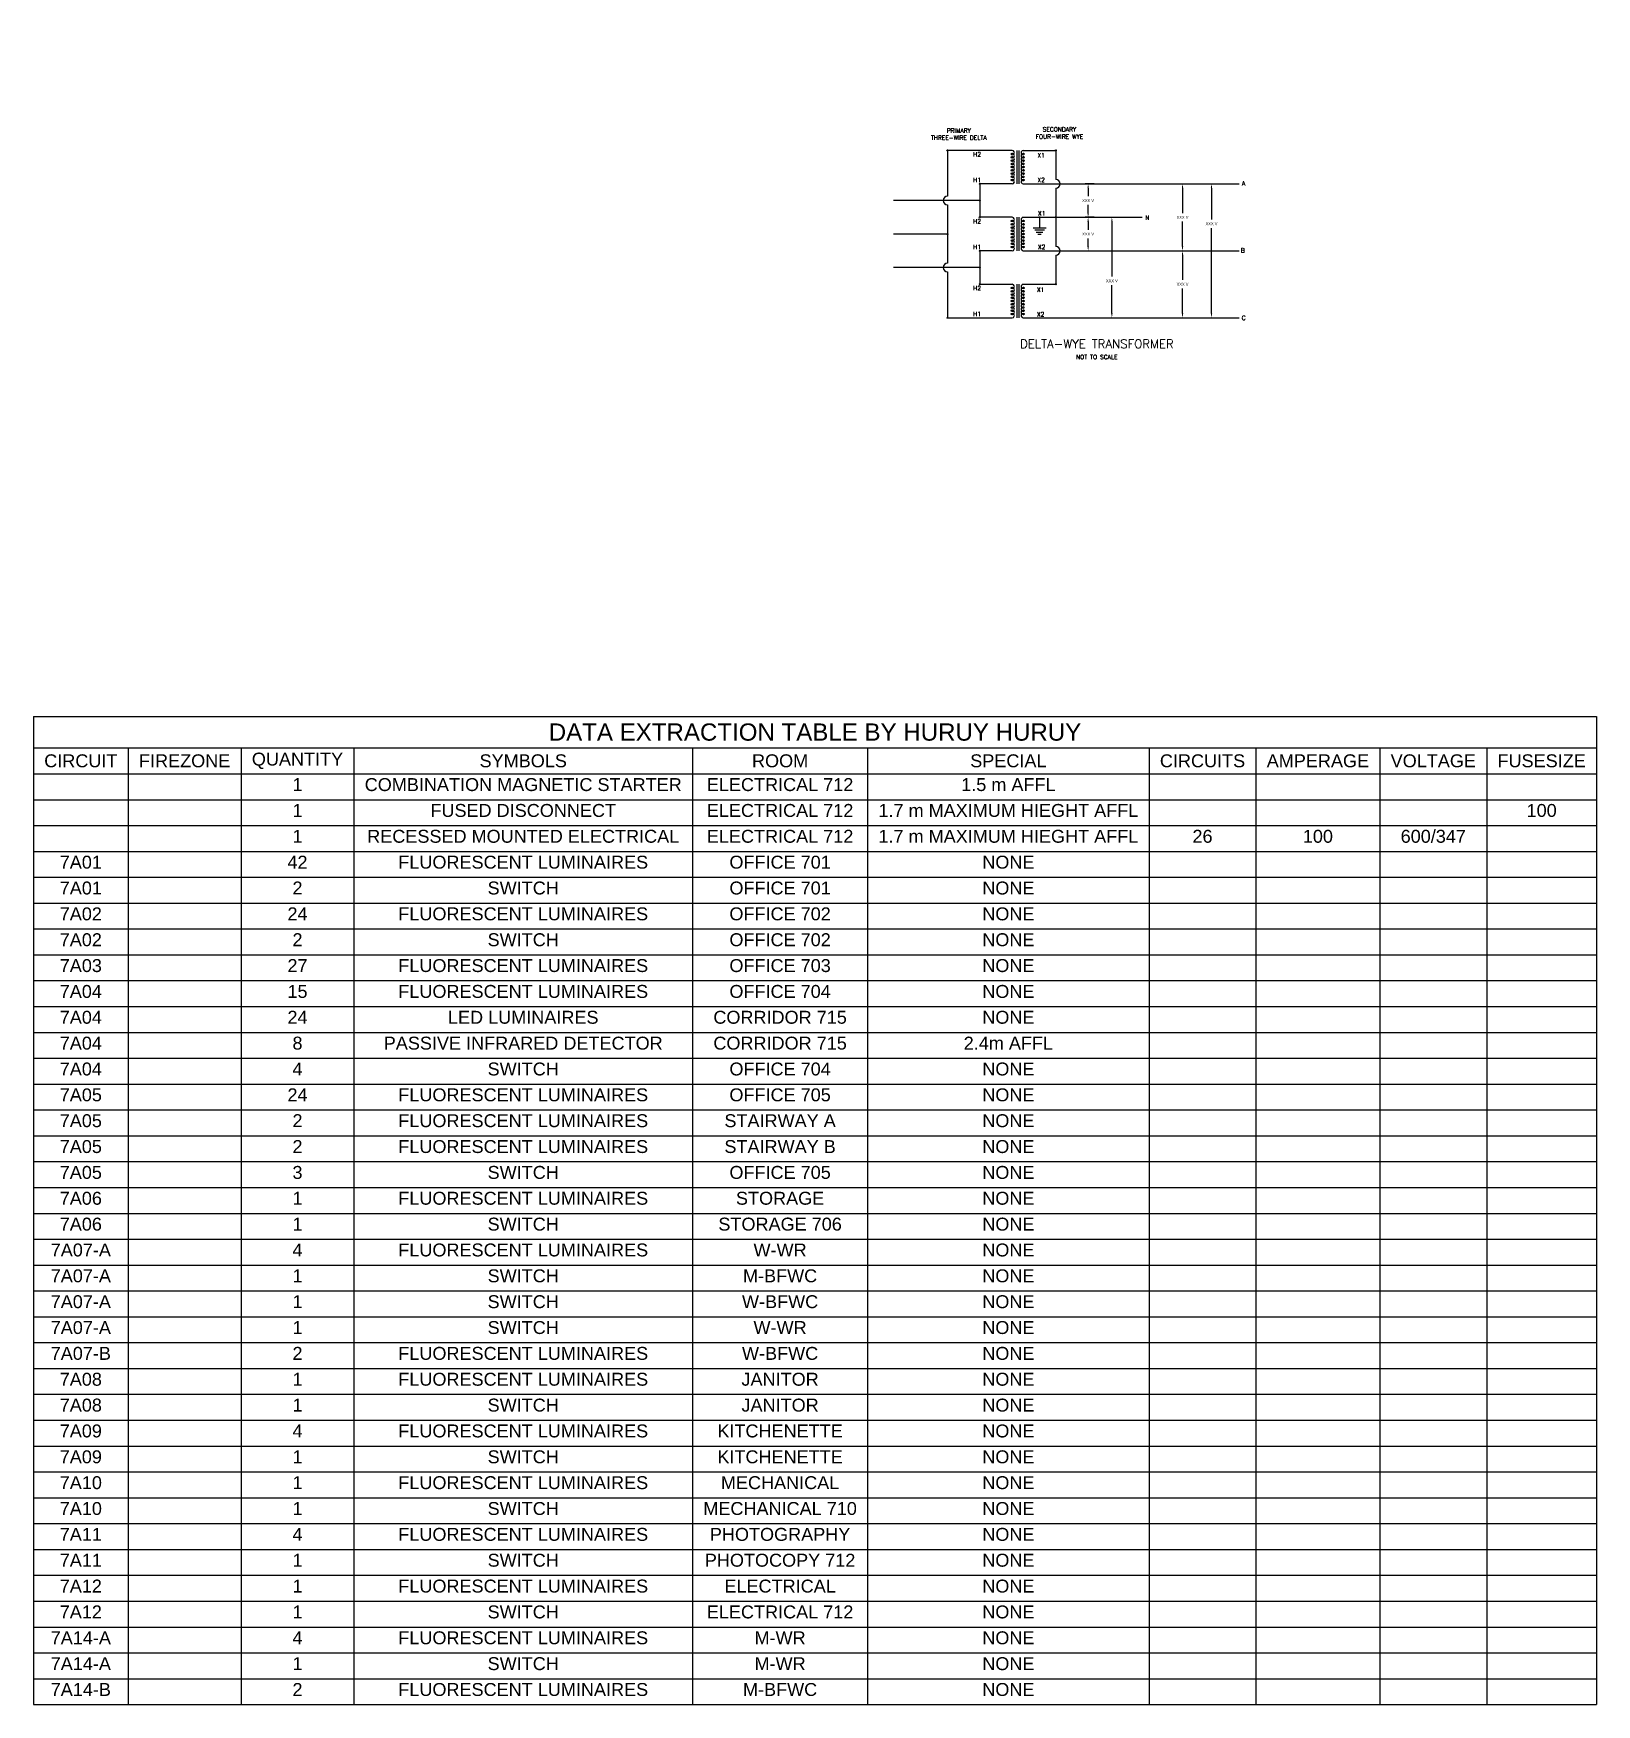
# Model space of a CAD drawing. Header units: millimetres. Extents: x 5414 to 278894, y 4264 to 146383.
# Drawn here: x 222128 to 276538, y 47332 to 105506 of the extents above; entities that cross this region are included whole.
import ezdxf
from ezdxf.enums import TextEntityAlignment as Align

# ---------------------------------------------------------------- set-up
doc = ezdxf.new("R2010")
doc.units = ezdxf.units.MM
doc.header["$PDMODE"] = 35
for name, color, linetype in [('E-SM-DIM-XFMR', 6, 'Continuous'), ('E-SM-TAB-DEXT', 7, 'Continuous'), ('E-SM-XFMR-DWG', 7, 'Continuous')]:
    doc.layers.add(name, color=color, linetype=linetype)
doc.styles.add('ROMANS 150', font='romans.shx', dxfattribs={"height": 150})
doc.styles.get("Standard").update_dxf_attribs({"font": 'arial.ttf'})
doc.dimstyles.new('TRANSFORMER VALUES', dxfattribs={"dimscale": 100, "dimtxt": 1, "dimasz": 1.5, "dimexe": 1, "dimexo": 1, "dimgap": 1, "dimtad": 0, "dimtih": 1, "dimtoh": 1, "dimdec": 0, "dimzin": 0, "dimdsep": 46, "dimtxsty": 'Standard', "dimcen": 0.09, "dimclrd": 256, "dimclre": 256, "dimclrt": 256, "dimadec": 0, "dimazin": 0, "dimtfac": 1, "dimtdec": 0, "dimtofl": 0, "dimtmove": 0, "dimatfit": 3, "dimfxl": 1, "dimtolj": 1, "dimtzin": 0, "dimlwd": -1, "dimlwe": -1, "dimarcsym": 0})

# ---------------------------------------------------------------- blocks, each defined once
blk = doc.blocks.new('*D73')
at = {"layer": 'Defpoints', "color": 0, "transparency": 16777216}
for p in [(259145, 100270), (258840, 99104), (259145, 99104)]:
    blk.add_point(p, dxfattribs=at)
at = {"layer": 'E-SM-DIM-XFMR', "transparency": 16777216}
for p, q in [((259045, 100270), (258740, 100270)), ((258840, 100120), (258840, 99837)), ((258840, 99254), (258840, 99537)), ((259045, 99104), (258740, 99104))]:
    blk.add_line(p, q, dxfattribs=at)
for points in [[(258815, 100120), (258865, 100120), (258840, 100270)], [(258815, 99254), (258865, 99254), (258840, 99104)]]:
    blk.add_solid(points, dxfattribs=at)
at = {"layer": 'E-SM-DIM-XFMR', "transparency": 16777216, "insert": (258840, 99687), "char_height": 100, "attachment_point": 5}
blk.add_mtext('\\A1;XXX V', dxfattribs=at)
blk = doc.blocks.new('*D74')
at = {"layer": 'Defpoints', "color": 0, "transparency": 16777216}
for p in [(259145, 99104), (258840, 97939), (258840, 97939)]:
    blk.add_point(p, dxfattribs=at)
at = {"layer": 'E-SM-DIM-XFMR', "transparency": 16777216}
for p, q in [((259045, 99104), (258740, 99104)), ((258840, 98954), (258840, 98672)), ((258840, 98089), (258840, 98372))]:
    blk.add_line(p, q, dxfattribs=at)
for points in [[(258815, 98954), (258865, 98954), (258840, 99104)], [(258815, 98089), (258865, 98089), (258840, 97939)]]:
    blk.add_solid(points, dxfattribs=at)
at = {"layer": 'E-SM-DIM-XFMR', "transparency": 16777216, "insert": (258840, 98522), "char_height": 100, "attachment_point": 5}
blk.add_mtext('\\A1;XXX V', dxfattribs=at)
blk = doc.blocks.new('*D77')
at = {"layer": 'Defpoints', "color": 0, "transparency": 16777216}
for p in [(259667, 99104), (259667, 95608), (259667, 95608)]:
    blk.add_point(p, dxfattribs=at)
at = {"layer": 'E-SM-DIM-XFMR', "transparency": 16777216}
for p, q in [((259667, 98954), (259667, 97045)), ((259667, 95758), (259667, 96745))]:
    blk.add_line(p, q, dxfattribs=at)
for points in [[(259642, 98954), (259692, 98954), (259667, 99104)], [(259642, 95758), (259692, 95758), (259667, 95608)]]:
    blk.add_solid(points, dxfattribs=at)
at = {"layer": 'E-SM-DIM-XFMR', "transparency": 16777216, "insert": (259667, 96895), "char_height": 100, "attachment_point": 5}
blk.add_mtext('\\A1;XXX V', dxfattribs=at)
blk = doc.blocks.new('*D75')
at = {"layer": 'Defpoints', "color": 0, "transparency": 16777216}
for p in [(262126, 100270), (262126, 97939), (262126, 97939)]:
    blk.add_point(p, dxfattribs=at)
at = {"layer": 'E-SM-DIM-XFMR', "transparency": 16777216}
for p, q in [((262126, 100120), (262126, 99254)), ((262126, 98089), (262126, 98954))]:
    blk.add_line(p, q, dxfattribs=at)
for points in [[(262101, 100120), (262151, 100120), (262126, 100270)], [(262101, 98089), (262151, 98089), (262126, 97939)]]:
    blk.add_solid(points, dxfattribs=at)
at = {"layer": 'E-SM-DIM-XFMR', "transparency": 16777216, "insert": (262126, 99104), "char_height": 100, "attachment_point": 5}
blk.add_mtext('\\A1;XXX V', dxfattribs=at)
blk = doc.blocks.new('*D76')
at = {"layer": 'Defpoints', "color": 0, "transparency": 16777216}
for p in [(262126, 97939), (262126, 95608), (262126, 95608)]:
    blk.add_point(p, dxfattribs=at)
at = {"layer": 'E-SM-DIM-XFMR', "transparency": 16777216}
for p, q in [((262126, 97789), (262126, 96924)), ((262126, 95758), (262126, 96624))]:
    blk.add_line(p, q, dxfattribs=at)
for points in [[(262101, 97789), (262151, 97789), (262126, 97939)], [(262101, 95758), (262151, 95758), (262126, 95608)]]:
    blk.add_solid(points, dxfattribs=at)
at = {"layer": 'E-SM-DIM-XFMR', "transparency": 16777216, "insert": (262126, 96774), "char_height": 100, "attachment_point": 5}
blk.add_mtext('\\A1;XXX V', dxfattribs=at)
blk = doc.blocks.new('*D78')
at = {"layer": 'Defpoints', "color": 0, "transparency": 16777216}
for p in [(263134, 100270), (263134, 95608), (263134, 95608)]:
    blk.add_point(p, dxfattribs=at)
at = {"layer": 'E-SM-DIM-XFMR', "transparency": 16777216}
for p, q in [((263134, 100120), (263134, 99030)), ((263134, 95758), (263134, 98730))]:
    blk.add_line(p, q, dxfattribs=at)
for points in [[(263109, 100120), (263159, 100120), (263134, 100270)], [(263109, 95758), (263159, 95758), (263134, 95608)]]:
    blk.add_solid(points, dxfattribs=at)
at = {"layer": 'E-SM-DIM-XFMR', "transparency": 16777216, "insert": (263134, 98880), "char_height": 100, "attachment_point": 5}
blk.add_mtext('\\A1;XXX V', dxfattribs=at)

msp = doc.modelspace()

# ---------------------------------------------------------------- hatches: boundary and pattern name
at = {"layer": 'E-SM-XFMR-DWG'}
h = msp.add_hatch(color=256, dxfattribs=at)
h.dxf.hatch_style = 1
h.paths.add_polyline_path([(255069.9, 99705.9), (255069.9, 99668.3, 0.4142136), (255088.7, 99687.1, 0.4142136)])
h.paths.add_polyline_path([(255069.9, 99705.9, 0.4142136), (255051.1, 99687.1), (255069.9, 99687.1)])
h.paths.add_polyline_path([(255069.9, 99687.1), (255051.1, 99687.1, 0.4142136), (255069.9, 99668.3)])
h = msp.add_hatch(color=256, dxfattribs=at)
h.dxf.hatch_style = 1
h.paths.add_polyline_path([(257148.4, 99123.2, 0.4142136), (257129.6, 99104.4), (257148.4, 99104.4)])
h.paths.add_polyline_path([(257148.4, 99123.2), (257148.4, 99104.4), (257167.2, 99104.4, 0.4142136)])
h.paths.add_polyline_path([(257167.2, 99104.4), (257148.4, 99104.4), (257148.4, 99085.6, 0.4142136)])
h.paths.add_polyline_path([(257148.4, 99104.4), (257129.6, 99104.4, 0.4142136), (257148.4, 99085.6)])
h = msp.add_hatch(color=256, dxfattribs=at)
h.dxf.hatch_style = 1
h.paths.add_polyline_path([(257712.3, 99123.2, 0.4142136), (257693.5, 99104.4), (257712.3, 99104.4)])
h.paths.add_polyline_path([(257712.3, 99123.2), (257712.3, 99104.4), (257731.1, 99104.4, 0.4142136)])
h.paths.add_polyline_path([(257731.1, 99104.4), (257712.3, 99104.4), (257712.3, 99085.6, 0.4142136)])
h.paths.add_polyline_path([(257712.3, 99104.4), (257693.5, 99104.4, 0.4142136), (257712.3, 99085.6)])
h = msp.add_hatch(color=256, dxfattribs=at)
h.dxf.hatch_style = 1
h.paths.add_polyline_path([(253942.1, 98540.5, 0.4142136), (253923.3, 98521.7), (253942.1, 98521.7)])
h.paths.add_polyline_path([(253942.1, 98521.7), (253923.3, 98521.7, 0.4142136), (253942.1, 98502.9)])
h.paths.add_polyline_path([(253942.1, 98540.5), (253942.1, 98502.9, 0.4142136), (253960.9, 98521.7, 0.4142136)])
h.paths.add_polyline_path([(255069.9, 97375, 0.4142136), (255051.1, 97356.2), (255069.9, 97356.2)])
h.paths.add_polyline_path([(255069.9, 97375), (255069.9, 97337.4, 0.4142136), (255088.7, 97356.2, 0.4142136)])
h.paths.add_polyline_path([(255069.9, 97356.2), (255051.1, 97356.2, 0.4142136), (255069.9, 97337.4)])

# ---------------------------------------------------------------- linework, layer by layer
at = {"layer": 'E-SM-TAB-DEXT'}
for p, q in [((222127.9, 81732.2), (276538.1, 81732.2)), ((222127.9, 81732.2), (222127.9, 47332.2)), ((276538.1, 81732.2), (276538.1, 47332.2)), ((222127.9, 80632.2), (276538.1, 80632.2)), ((225427.2, 80632.2), (225427.2, 47332.2)), ((229355.5, 80632.2), (229355.5, 47332.2)), ((233283.7, 80632.2), (233283.7, 47332.2)), ((245070.4, 80632.2), (245070.4, 47332.2)), ((251165.7, 80632.2), (251165.7, 47332.2)), ((260962.1, 80632.2), (260962.1, 47332.2)), ((264680.7, 80632.2), (264680.7, 47332.2)), ((268994.7, 80632.2), (268994.7, 47332.2)), ((272714.3, 80632.2), (272714.3, 47332.2)), ((222127.9, 79732.2), (276538.1, 79732.2)), ((222127.9, 78832.2), (276538.1, 78832.2)), ((222127.9, 77932.2), (276538.1, 77932.2)), ((222127.9, 77032.2), (276538.1, 77032.2)), ((222127.9, 76132.2), (276538.1, 76132.2)), ((222127.9, 75232.2), (276538.1, 75232.2)), ((222127.9, 74332.2), (276538.1, 74332.2)), ((222127.9, 73432.2), (276538.1, 73432.2)), ((222127.9, 72532.2), (276538.1, 72532.2)), ((222127.9, 71632.2), (276538.1, 71632.2)), ((222127.9, 70732.2), (276538.1, 70732.2)), ((222127.9, 69832.2), (276538.1, 69832.2)), ((222127.9, 68932.2), (276538.1, 68932.2)), ((222127.9, 68032.2), (276538.1, 68032.2)), ((222127.9, 67132.2), (276538.1, 67132.2)), ((222127.9, 66232.2), (276538.1, 66232.2)), ((222127.9, 65332.2), (276538.1, 65332.2)), ((222127.9, 64432.2), (276538.1, 64432.2)), ((222127.9, 63532.2), (276538.1, 63532.2)), ((222127.9, 62632.2), (276538.1, 62632.2)), ((222127.9, 61732.2), (276538.1, 61732.2)), ((222127.9, 60832.2), (276538.1, 60832.2)), ((222127.9, 59932.2), (276538.1, 59932.2)), ((222127.9, 59032.2), (276538.1, 59032.2)), ((222127.9, 58132.2), (276538.1, 58132.2)), ((222127.9, 57232.2), (276538.1, 57232.2)), ((222127.9, 56332.2), (276538.1, 56332.2)), ((222127.9, 55432.2), (276538.1, 55432.2)), ((222127.9, 54532.2), (276538.1, 54532.2)), ((222127.9, 53632.2), (276538.1, 53632.2)), ((222127.9, 52732.2), (276538.1, 52732.2)), ((222127.9, 51832.2), (276538.1, 51832.2)), ((222127.9, 50932.2), (276538.1, 50932.2)), ((222127.9, 50032.2), (276538.1, 50032.2)), ((222127.9, 49132.2), (276538.1, 49132.2)), ((222127.9, 48232.2), (276538.1, 48232.2)), ((222127.9, 47332.2), (276538.1, 47332.2))]:
    msp.add_line(p, q, dxfattribs=at)
at = {"layer": 'E-SM-XFMR-DWG'}
for p, q in [((253942.1, 101416.4), (253942.1, 99837.4)), ((256197.7, 101435.2), (253960.9, 101435.2)), ((256353.5, 101435.2), (256353.5, 100269.8)), ((256428.7, 101435.2), (256428.7, 100269.8)), ((256584.4, 101435.2), (257693.5, 101435.2)), ((257712.3, 101416.4), (257712.3, 100420.2)), ((255069.9, 100251), (255069.9, 99123.2)), ((256197.7, 100269.8), (255088.7, 100269.8)), ((256584.4, 100269.8), (264103.2, 100269.8)), ((257712.3, 100119.4), (257712.3, 98089.3)), ((255069.9, 99687.1), (252062.4, 99687.1)), ((253942.1, 99536.7), (253942.1, 97506.6)), ((256197.7, 99104.4), (255088.7, 99104.4)), ((256197.7, 99104.4), (255088.7, 99104.4)), ((256353.5, 99104.4), (256353.5, 97939)), ((256428.7, 99104.4), (256428.7, 97939)), ((256584.4, 99104.4), (257712.3, 99104.4)), ((257148.4, 99104.4), (257148.4, 98728.4)), ((257712.3, 99104.4), (260719.8, 99104.4)), ((253942.1, 98521.7), (252062.4, 98521.7)), ((257373.9, 98728.4), (256922.8, 98728.4)), ((257317.5, 98653.2), (256979.2, 98653.2)), ((257261.1, 98578), (257035.6, 98578)), ((257204.7, 98502.9), (257092, 98502.9)), ((255069.9, 97920.2), (255069.9, 96792.3)), ((256197.7, 97939), (255088.7, 97939)), ((256584.4, 97939), (264103.2, 97939)), ((257712.3, 97788.6), (257712.3, 96792.3)), ((255069.9, 97356.2), (252062.4, 97356.2)), ((253942.1, 97205.9), (253942.1, 95626.9)), ((255088.7, 96773.5), (256197.7, 96773.5)), ((256353.5, 96773.5), (256353.5, 95608.1)), ((256428.7, 96773.5), (256428.7, 95608.1)), ((256584.4, 96773.5), (257693.5, 96773.5)), ((253960.9, 95608.1), (256197.7, 95608.1)), ((256584.4, 95608.1), (264103.2, 95608.1))]:
    msp.add_line(p, q, dxfattribs=at)
for centre in [(253942.1, 101435.2), (257712.3, 101435.2), (255069.9, 100269.8), (255069.9, 99687.1), (255069.9, 99104.4), (257148.4, 99104.4), (257712.3, 99104.4), (253942.1, 98521.7), (255069.9, 97939), (255069.9, 97356.2), (255069.9, 96773.5), (257712.3, 96773.5), (253942.1, 95608.1)]:
    msp.add_circle(centre, 18.8, dxfattribs=at)
for centre, radius, start, end in [((256160.3, 101303.6), 7.52, 123.55731, 236.44269), ((256197.7, 101360), 75.2, 236.44269, 90), ((256197.7, 101247.2), 75.2, 236.44269, 123.55731), ((256584.4, 101360), 75.2, 90, 305.824774), ((256584.4, 101247.2), 75.2, 54.175226, 305.824774), ((256625.2, 101303.6), 5.64, 305.824774, 54.175226), ((256160.3, 101190.8), 7.52, 123.55731, 236.44269), ((256160.3, 101078), 7.52, 123.55731, 236.44269), ((256160.3, 100965.3), 7.52, 123.55731, 236.44269), ((256160.3, 100852.5), 7.52, 123.55731, 236.44269), ((256160.3, 100739.7), 7.52, 123.55731, 236.44269), ((256197.7, 101134.4), 75.2, 236.44269, 123.55731), ((256197.7, 101021.7), 75.2, 236.44269, 123.55731), ((256197.7, 100908.9), 75.2, 236.44269, 123.55731), ((256197.7, 100796.1), 75.2, 236.44269, 123.55731), ((256197.7, 100683.3), 75.2, 236.44269, 123.55731), ((256197.7, 100570.5), 75.2, 236.44269, 123.55731), ((256584.4, 101134.4), 75.2, 54.175226, 305.824774), ((256584.4, 101021.7), 75.2, 54.175226, 305.824774), ((256584.4, 100908.9), 75.2, 54.175226, 305.824774), ((256584.4, 100796.1), 75.2, 54.175226, 305.824774), ((256584.4, 100683.3), 75.2, 54.175226, 305.824774), ((256584.4, 100570.5), 75.2, 54.175226, 305.824774), ((256625.2, 101190.8), 5.64, 305.824774, 54.175226), ((256625.2, 101078), 5.64, 305.824774, 54.175226), ((256625.2, 100965.3), 5.64, 305.824774, 54.175226), ((256625.2, 100852.5), 5.64, 305.824774, 54.175226), ((256625.2, 100739.7), 5.64, 305.824774, 54.175226), ((256160.3, 100626.9), 7.52, 123.55731, 236.44269), ((256160.3, 100514.1), 7.52, 123.55731, 236.44269), ((256160.3, 100401.4), 7.52, 123.55731, 236.44269), ((256197.7, 100457.7), 75.2, 236.44269, 123.55731), ((256197.7, 100345), 75.2, 270, 123.55731), ((256584.4, 100457.7), 75.2, 54.175226, 305.824774), ((256584.4, 100345), 75.2, 54.175226, 270), ((256625.2, 100626.9), 5.64, 305.824774, 54.175226), ((256625.2, 100514.1), 5.64, 305.824774, 54.175226), ((256625.2, 100401.4), 5.64, 305.824774, 54.175226), ((257712.3, 100269.8), 150.4, 270, 90), ((253942.1, 99687.1), 150.4, 90, 270), ((256160.3, 98972.8), 7.52, 123.55731, 236.44269), ((256197.7, 99029.2), 75.2, 236.44269, 90), ((256197.7, 98916.4), 75.2, 236.44269, 123.55731), ((256584.4, 99029.2), 75.2, 90, 305.824774), ((256584.4, 98916.4), 75.2, 54.175226, 305.824774), ((256625.2, 98972.8), 5.64, 305.824774, 54.175226), ((256160.3, 98860), 7.52, 123.55731, 236.44269), ((256160.3, 98747.2), 7.52, 123.55731, 236.44269), ((256160.3, 98634.4), 7.52, 123.55731, 236.44269), ((256160.3, 98521.7), 7.52, 123.55731, 236.44269), ((256160.3, 98408.9), 7.52, 123.55731, 236.44269), ((256197.7, 98803.6), 75.2, 236.44269, 123.55731), ((256197.7, 98690.8), 75.2, 236.44269, 123.55731), ((256197.7, 98578), 75.2, 236.44269, 123.55731), ((256197.7, 98465.3), 75.2, 236.44269, 123.55731), ((256197.7, 98352.5), 75.2, 236.44269, 123.55731), ((256197.7, 98239.7), 75.2, 236.44269, 123.55731), ((256584.4, 98803.6), 75.2, 54.175226, 305.824774), ((256584.4, 98690.8), 75.2, 54.175226, 305.824774), ((256584.4, 98578), 75.2, 54.175226, 305.824774), ((256584.4, 98465.3), 75.2, 54.175226, 305.824774), ((256584.4, 98352.5), 75.2, 54.175226, 305.824774), ((256584.4, 98239.7), 75.2, 54.175226, 305.824774), ((256625.2, 98860), 5.64, 305.824774, 54.175226), ((256625.2, 98747.2), 5.64, 305.824774, 54.175226), ((256625.2, 98634.4), 5.64, 305.824774, 54.175226), ((256625.2, 98521.7), 5.64, 305.824774, 54.175226), ((256625.2, 98408.9), 5.64, 305.824774, 54.175226), ((256160.3, 98296.1), 7.52, 123.55731, 236.44269), ((256160.3, 98183.3), 7.52, 123.55731, 236.44269), ((256160.3, 98070.5), 7.52, 123.55731, 236.44269), ((256197.7, 98126.9), 75.2, 236.44269, 123.55731), ((256197.7, 98014.1), 75.2, 270, 123.55731), ((256584.4, 98126.9), 75.2, 54.175226, 305.824774), ((256584.4, 98014.1), 75.2, 54.175226, 270), ((256625.2, 98296.1), 5.64, 305.824774, 54.175226), ((256625.2, 98183.3), 5.64, 305.824774, 54.175226), ((256625.2, 98070.5), 5.64, 305.824774, 54.175226), ((257712.3, 97939), 150.4, 270, 90), ((253942.1, 97356.2), 150.4, 90, 270), ((256160.3, 96642), 7.52, 123.55731, 236.44269), ((256197.7, 96698.4), 75.2, 236.44269, 90), ((256197.7, 96585.6), 75.2, 236.44269, 123.55731), ((256584.4, 96698.4), 75.2, 90, 305.824774), ((256584.4, 96585.6), 75.2, 54.175226, 305.824774), ((256625.2, 96642), 5.64, 305.824774, 54.175226), ((256160.3, 96529.2), 7.52, 123.55731, 236.44269), ((256160.3, 96416.4), 7.52, 123.55731, 236.44269), ((256160.3, 96303.6), 7.52, 123.55731, 236.44269), ((256160.3, 96190.8), 7.52, 123.55731, 236.44269), ((256160.3, 96078), 7.52, 123.55731, 236.44269), ((256197.7, 96472.8), 75.2, 236.44269, 123.55731), ((256197.7, 96360), 75.2, 236.44269, 123.55731), ((256197.7, 96247.2), 75.2, 236.44269, 123.55731), ((256197.7, 96134.4), 75.2, 236.44269, 123.55731), ((256197.7, 96021.7), 75.2, 236.44269, 123.55731), ((256584.4, 96472.8), 75.2, 54.175226, 305.824774), ((256584.4, 96360), 75.2, 54.175226, 305.824774), ((256584.4, 96247.2), 75.2, 54.175226, 305.824774), ((256584.4, 96134.4), 75.2, 54.175226, 305.824774), ((256584.4, 96021.7), 75.2, 54.175226, 305.824774), ((256625.2, 96529.2), 5.64, 305.824774, 54.175226), ((256625.2, 96416.4), 5.64, 305.824774, 54.175226), ((256625.2, 96303.6), 5.64, 305.824774, 54.175226), ((256625.2, 96190.8), 5.64, 305.824774, 54.175226), ((256625.2, 96078), 5.64, 305.824774, 54.175226), ((256160.3, 95965.3), 7.52, 123.55731, 236.44269), ((256160.3, 95852.5), 7.52, 123.55731, 236.44269), ((256160.3, 95739.7), 7.52, 123.55731, 236.44269), ((256197.7, 95908.9), 75.2, 236.44269, 123.55731), ((256197.7, 95796.1), 75.2, 236.44269, 123.55731), ((256197.7, 95683.3), 75.2, 270, 123.55731), ((256584.4, 95908.9), 75.2, 54.175226, 305.824774), ((256584.4, 95796.1), 75.2, 54.175226, 305.824774), ((256584.4, 95683.3), 75.2, 54.175226, 270), ((256625.2, 95965.3), 5.64, 305.824774, 54.175226), ((256625.2, 95852.5), 5.64, 305.824774, 54.175226), ((256625.2, 95739.7), 5.64, 305.824774, 54.175226)]:
    msp.add_arc(centre, radius, start, end, dxfattribs=at)

# ---------------------------------------------------------------- texts
at = {"layer": 'E-SM-TAB-DEXT'}
for s, insert, char_height, width, attachment_point in [('DATA EXTRACTION TABLE BY HURUY HURUY ', (249333, 81182.2), 600, 54110.198, 5), ('CIRCUIT', (223777.6, 80182.2), 450, 2999.284, 5), ('FIREZONE', (227391.3, 80182.2), 450, 3628.24, 5), ('QUANTITY', (231319.6, 80182.2), 450, 3628.24, 5), ('SYMBOLS', (239177, 80182.2), 450, 11486.664, 5), ('ROOM', (248118, 80182.2), 450, 5795.362, 5), ('SPECIAL', (256063.9, 80182.2), 450, 9496.351, 5), ('CIRCUITS', (262821.4, 80182.2), 450, 3418.588, 5), ('AMPERAGE', (266837.7, 80182.2), 450, 4014.086, 5), ('VOLTAGE', (270854.5, 80182.2), 450, 3419.509, 5), ('FUSESIZE', (274626.2, 80182.2), 450, 3523.874, 5), ('1', (231319.6, 79582.2), 450, 3628.24, 2), ('COMBINATION MAGNETIC STARTER', (239177, 79582.2), 450, 11486.664, 2), ('ELECTRICAL 712', (248118, 79582.2), 450, 5795.362, 2), ('1.5 m AFFL', (256063.9, 79582.2), 450, 9496.351, 2), ('1', (231319.6, 78682.2), 450, 3628.24, 2), ('FUSED DISCONNECT', (239177, 78682.2), 450, 11486.664, 2), ('ELECTRICAL 712', (248118, 78682.2), 450, 5795.362, 2), ('1.7 m MAXIMUM HIEGHT AFFL', (256063.9, 78682.2), 450, 9496.351, 2), ('100', (274626.2, 78682.2), 450, 3523.874, 2), ('1', (231319.6, 77782.2), 450, 3628.24, 2), ('RECESSED MOUNTED ELECTRICAL', (239177, 77782.2), 450, 11486.664, 2), ('ELECTRICAL 712', (248118, 77782.2), 450, 5795.362, 2), ('1.7 m MAXIMUM HIEGHT AFFL', (256063.9, 77782.2), 450, 9496.351, 2), ('26', (262821.4, 77782.2), 450, 3418.588, 2), ('100', (266837.7, 77782.2), 450, 4014.086, 2), ('600/347', (270854.5, 77782.2), 450, 3419.509, 2), ('7A01', (223777.6, 76882.2), 450, 2999.284, 2), ('42', (231319.6, 76882.2), 450, 3628.24, 2), ('FLUORESCENT LUMINAIRES', (239177, 76882.2), 450, 11486.664, 2), ('OFFICE 701', (248118, 76882.2), 450, 5795.362, 2), ('NONE', (256063.9, 76882.2), 450, 9496.351, 2), ('7A01', (223777.6, 75982.2), 450, 2999.284, 2), ('2', (231319.6, 75982.2), 450, 3628.24, 2), ('SWITCH', (239177, 75982.2), 450, 11486.664, 2), ('OFFICE 701', (248118, 75982.2), 450, 5795.362, 2), ('NONE', (256063.9, 75982.2), 450, 9496.351, 2), ('7A02', (223777.6, 75082.2), 450, 2999.284, 2), ('24', (231319.6, 75082.2), 450, 3628.24, 2), ('FLUORESCENT LUMINAIRES', (239177, 75082.2), 450, 11486.664, 2), ('OFFICE 702', (248118, 75082.2), 450, 5795.362, 2), ('NONE', (256063.9, 75082.2), 450, 9496.351, 2), ('7A02', (223777.6, 74182.2), 450, 2999.284, 2), ('2', (231319.6, 74182.2), 450, 3628.24, 2), ('SWITCH', (239177, 74182.2), 450, 11486.664, 2), ('OFFICE 702', (248118, 74182.2), 450, 5795.362, 2), ('NONE', (256063.9, 74182.2), 450, 9496.351, 2), ('7A03', (223777.6, 73282.2), 450, 2999.284, 2), ('27', (231319.6, 73282.2), 450, 3628.24, 2), ('FLUORESCENT LUMINAIRES', (239177, 73282.2), 450, 11486.664, 2), ('OFFICE 703', (248118, 73282.2), 450, 5795.362, 2), ('NONE', (256063.9, 73282.2), 450, 9496.351, 2), ('7A04', (223777.6, 72382.2), 450, 2999.284, 2), ('15', (231319.6, 72382.2), 450, 3628.24, 2), ('FLUORESCENT LUMINAIRES', (239177, 72382.2), 450, 11486.664, 2), ('OFFICE 704', (248118, 72382.2), 450, 5795.362, 2), ('NONE', (256063.9, 72382.2), 450, 9496.351, 2), ('7A04', (223777.6, 71482.2), 450, 2999.284, 2), ('24', (231319.6, 71482.2), 450, 3628.24, 2), ('LED LUMINAIRES', (239177, 71482.2), 450, 11486.664, 2), ('CORRIDOR 715', (248118, 71482.2), 450, 5795.362, 2), ('NONE', (256063.9, 71482.2), 450, 9496.351, 2), ('7A04', (223777.6, 70582.2), 450, 2999.284, 2), ('8', (231319.6, 70582.2), 450, 3628.24, 2), ('PASSIVE INFRARED DETECTOR', (239177, 70582.2), 450, 11486.664, 2), ('CORRIDOR 715', (248118, 70582.2), 450, 5795.362, 2), ('2.4m AFFL', (256063.9, 70582.2), 450, 9496.351, 2), ('7A04', (223777.6, 69682.2), 450, 2999.284, 2), ('4', (231319.6, 69682.2), 450, 3628.24, 2), ('SWITCH', (239177, 69682.2), 450, 11486.664, 2), ('OFFICE 704', (248118, 69682.2), 450, 5795.362, 2), ('NONE', (256063.9, 69682.2), 450, 9496.351, 2), ('7A05', (223777.6, 68782.2), 450, 2999.284, 2), ('24', (231319.6, 68782.2), 450, 3628.24, 2), ('FLUORESCENT LUMINAIRES', (239177, 68782.2), 450, 11486.664, 2), ('OFFICE 705', (248118, 68782.2), 450, 5795.362, 2), ('NONE', (256063.9, 68782.2), 450, 9496.351, 2), ('7A05', (223777.6, 67882.2), 450, 2999.284, 2), ('2', (231319.6, 67882.2), 450, 3628.24, 2), ('FLUORESCENT LUMINAIRES', (239177, 67882.2), 450, 11486.664, 2), ('STAIRWAY A', (248118, 67882.2), 450, 5795.362, 2), ('NONE', (256063.9, 67882.2), 450, 9496.351, 2), ('7A05', (223777.6, 66982.2), 450, 2999.284, 2), ('2', (231319.6, 66982.2), 450, 3628.24, 2), ('FLUORESCENT LUMINAIRES', (239177, 66982.2), 450, 11486.664, 2), ('STAIRWAY B', (248118, 66982.2), 450, 5795.362, 2), ('NONE', (256063.9, 66982.2), 450, 9496.351, 2), ('7A05', (223777.6, 66082.2), 450, 2999.284, 2), ('3', (231319.6, 66082.2), 450, 3628.24, 2), ('SWITCH', (239177, 66082.2), 450, 11486.664, 2), ('OFFICE 705', (248118, 66082.2), 450, 5795.362, 2), ('NONE', (256063.9, 66082.2), 450, 9496.351, 2), ('7A06', (223777.6, 65182.2), 450, 2999.284, 2), ('1', (231319.6, 65182.2), 450, 3628.24, 2), ('FLUORESCENT LUMINAIRES', (239177, 65182.2), 450, 11486.664, 2), ('STORAGE', (248118, 65182.2), 450, 5795.362, 2), ('NONE', (256063.9, 65182.2), 450, 9496.351, 2), ('7A06', (223777.6, 64282.2), 450, 2999.284, 2), ('1', (231319.6, 64282.2), 450, 3628.24, 2), ('SWITCH', (239177, 64282.2), 450, 11486.664, 2), ('STORAGE 706', (248118, 64282.2), 450, 5795.362, 2), ('NONE', (256063.9, 64282.2), 450, 9496.351, 2), ('7A07-A', (223777.6, 63382.2), 450, 2999.284, 2), ('4', (231319.6, 63382.2), 450, 3628.24, 2), ('FLUORESCENT LUMINAIRES', (239177, 63382.2), 450, 11486.664, 2), ('W-WR', (248118, 63382.2), 450, 5795.362, 2), ('NONE', (256063.9, 63382.2), 450, 9496.351, 2), ('7A07-A', (223777.6, 62482.2), 450, 2999.284, 2), ('1', (231319.6, 62482.2), 450, 3628.24, 2), ('SWITCH', (239177, 62482.2), 450, 11486.664, 2), ('M-BFWC', (248118, 62482.2), 450, 5795.362, 2), ('NONE', (256063.9, 62482.2), 450, 9496.351, 2), ('7A07-A', (223777.6, 61582.2), 450, 2999.284, 2), ('1', (231319.6, 61582.2), 450, 3628.24, 2), ('SWITCH', (239177, 61582.2), 450, 11486.664, 2), ('W-BFWC', (248118, 61582.2), 450, 5795.362, 2), ('NONE', (256063.9, 61582.2), 450, 9496.351, 2), ('7A07-A', (223777.6, 60682.2), 450, 2999.284, 2), ('1', (231319.6, 60682.2), 450, 3628.24, 2), ('SWITCH', (239177, 60682.2), 450, 11486.664, 2), ('W-WR', (248118, 60682.2), 450, 5795.362, 2), ('NONE', (256063.9, 60682.2), 450, 9496.351, 2), ('7A07-B', (223777.6, 59782.2), 450, 2999.284, 2), ('2', (231319.6, 59782.2), 450, 3628.24, 2), ('FLUORESCENT LUMINAIRES', (239177, 59782.2), 450, 11486.664, 2), ('W-BFWC', (248118, 59782.2), 450, 5795.362, 2), ('NONE', (256063.9, 59782.2), 450, 9496.351, 2), ('7A08', (223777.6, 58882.2), 450, 2999.284, 2), ('1', (231319.6, 58882.2), 450, 3628.24, 2), ('FLUORESCENT LUMINAIRES', (239177, 58882.2), 450, 11486.664, 2), ('JANITOR', (248118, 58882.2), 450, 5795.362, 2), ('NONE', (256063.9, 58882.2), 450, 9496.351, 2), ('7A08', (223777.6, 57982.2), 450, 2999.284, 2), ('1', (231319.6, 57982.2), 450, 3628.24, 2), ('SWITCH', (239177, 57982.2), 450, 11486.664, 2), ('JANITOR', (248118, 57982.2), 450, 5795.362, 2), ('NONE', (256063.9, 57982.2), 450, 9496.351, 2), ('7A09', (223777.6, 57082.2), 450, 2999.284, 2), ('4', (231319.6, 57082.2), 450, 3628.24, 2), ('FLUORESCENT LUMINAIRES', (239177, 57082.2), 450, 11486.664, 2), ('KITCHENETTE', (248118, 57082.2), 450, 5795.362, 2), ('NONE', (256063.9, 57082.2), 450, 9496.351, 2), ('7A09', (223777.6, 56182.2), 450, 2999.284, 2), ('1', (231319.6, 56182.2), 450, 3628.24, 2), ('SWITCH', (239177, 56182.2), 450, 11486.664, 2), ('KITCHENETTE', (248118, 56182.2), 450, 5795.362, 2), ('NONE', (256063.9, 56182.2), 450, 9496.351, 2), ('7A10', (223777.6, 55282.2), 450, 2999.284, 2), ('1', (231319.6, 55282.2), 450, 3628.24, 2), ('FLUORESCENT LUMINAIRES', (239177, 55282.2), 450, 11486.664, 2), ('MECHANICAL', (248118, 55282.2), 450, 5795.362, 2), ('NONE', (256063.9, 55282.2), 450, 9496.351, 2), ('7A10', (223777.6, 54382.2), 450, 2999.284, 2), ('1', (231319.6, 54382.2), 450, 3628.24, 2), ('SWITCH', (239177, 54382.2), 450, 11486.664, 2), ('MECHANICAL 710', (248118, 54382.2), 450, 5795.362, 2), ('NONE', (256063.9, 54382.2), 450, 9496.351, 2), ('7A11', (223777.6, 53482.2), 450, 2999.284, 2), ('4', (231319.6, 53482.2), 450, 3628.24, 2), ('FLUORESCENT LUMINAIRES', (239177, 53482.2), 450, 11486.664, 2), ('PHOTOGRAPHY', (248118, 53482.2), 450, 5795.362, 2), ('NONE', (256063.9, 53482.2), 450, 9496.351, 2), ('7A11', (223777.6, 52582.2), 450, 2999.284, 2), ('1', (231319.6, 52582.2), 450, 3628.24, 2), ('SWITCH', (239177, 52582.2), 450, 11486.664, 2), ('PHOTOCOPY 712', (248118, 52582.2), 450, 5795.362, 2), ('NONE', (256063.9, 52582.2), 450, 9496.351, 2), ('7A12', (223777.6, 51682.2), 450, 2999.284, 2), ('1', (231319.6, 51682.2), 450, 3628.24, 2), ('FLUORESCENT LUMINAIRES', (239177, 51682.2), 450, 11486.664, 2), ('ELECTRICAL', (248118, 51682.2), 450, 5795.362, 2), ('NONE', (256063.9, 51682.2), 450, 9496.351, 2), ('7A12', (223777.6, 50782.2), 450, 2999.284, 2), ('1', (231319.6, 50782.2), 450, 3628.24, 2), ('SWITCH', (239177, 50782.2), 450, 11486.664, 2), ('ELECTRICAL 712', (248118, 50782.2), 450, 5795.362, 2), ('NONE', (256063.9, 50782.2), 450, 9496.351, 2), ('7A14-A', (223777.6, 49882.2), 450, 2999.284, 2), ('4', (231319.6, 49882.2), 450, 3628.24, 2), ('FLUORESCENT LUMINAIRES', (239177, 49882.2), 450, 11486.664, 2), ('M-WR', (248118, 49882.2), 450, 5795.362, 2), ('NONE', (256063.9, 49882.2), 450, 9496.351, 2), ('7A14-A', (223777.6, 48982.2), 450, 2999.284, 2), ('1', (231319.6, 48982.2), 450, 3628.24, 2), ('SWITCH', (239177, 48982.2), 450, 11486.664, 2), ('M-WR', (248118, 48982.2), 450, 5795.362, 2), ('NONE', (256063.9, 48982.2), 450, 9496.351, 2), ('7A14-B', (223777.6, 48082.2), 450, 2999.284, 2), ('2', (231319.6, 48082.2), 450, 3628.24, 2), ('FLUORESCENT LUMINAIRES', (239177, 48082.2), 450, 11486.664, 2), ('M-BFWC', (248118, 48082.2), 450, 5795.362, 2), ('NONE', (256063.9, 48082.2), 450, 9496.351, 2)]:
    msp.add_mtext(s, dxfattribs=dict(at, insert=insert, char_height=char_height, width=width, attachment_point=attachment_point))
at = {"layer": 'E-SM-XFMR-DWG', "style": 'ROMANS 150'}
for s, height, p in [('H2', 150.38, (254841.1, 101224.7)), ('X1', 150.38, (257075.9, 101187)), ('H1', 150.38, (254841.1, 100329.9)), ('X2', 150.38, (257075.9, 100329)), ('A', 150.4, (264194.7, 100206.8)), ('H2', 150.38, (254841.1, 98893.8)), ('X1', 150.38, (257094.7, 99171.6)), ('N', 150.4, (260828.8, 99018.4)), ('H1', 150.38, (254841.1, 97999.1)), ('X2', 150.38, (257094.7, 97998.6)), ('B', 150.4, (264158, 97876.6)), ('H2', 150.38, (254841.1, 96563)), ('X1', 150.38, (257057.1, 96506.6)), ('H1', 150.38, (254841.1, 95668.3)), ('X2', 150.38, (257057.1, 95654.4)), ('C', 150.4, (264187, 95529.3))]:
    msp.add_text(s, height=height, dxfattribs=at).set_placement(p)
for s, height, p in [('DELTA-WYE TRANSFORMER', 300, (259145.3, 94848.5)), ('NOT TO SCALE', 150, (259144, 94317.5))]:
    msp.add_text(s, height=height, dxfattribs=at).set_placement(p, align=Align.TOP_CENTER)
at = {"layer": 'E-SM-XFMR-DWG', "char_height": 150, "attachment_point": 2, "style": 'ROMANS 150'}
for s, width, insert in [('PRIMARY\\PTHREE-WIRE DELTA', 5100.515, (254338.8, 102198.9)), ('SECONDARY\\PFOUR-WIRE WYE', 4775.594, (257843.3, 102239.1))]:
    msp.add_mtext_dynamic_manual_height_columns(s, width=width, gutter_width=750, heights=[0], dxfattribs=dict(at, insert=insert))

# ---------------------------------------------------------------- dimensions: what is measured, and where the dimension line sits
at = {"layer": 'E-SM-DIM-XFMR'}
for base, p1, p2, picture, middle in [((258840.1, 99104.4), (259145.1, 100269.8), (259145.1, 99104.4), '*D73', (258840.1, 99687.1)), ((263133.9, 95608.1), (263133.9, 100269.8), (263133.9, 95608.1), '*D78', (263133.9, 98880.2)), ((258840.1, 97939), (259145.1, 99104.4), (258840.1, 97939), '*D74', (258840.1, 98521.7)), ((259667.2, 95608.1), (259667.2, 99104.4), (259667.2, 95608.1), '*D77', (259667.2, 96895.2))]:
    dim = msp.add_linear_dim(base=base, p1=p1, p2=p2, angle=90, text='XXX V', dimstyle='TRANSFORMER VALUES', dxfattribs=at)
    dim.commit()
    dim.dimension.update_dxf_attribs({"geometry": picture, "text_midpoint": middle, "dimtype": 160})
for base, p1, p2, picture, middle in [((262125.8, 97939), (262125.8, 100269.8), (262125.8, 97939), '*D75', (262125.8, 99104.4)), ((262125.8, 95608.1), (262125.8, 97939), (262125.8, 95608.1), '*D76', (262125.8, 96773.5))]:
    dim = msp.add_linear_dim(base=base, p1=p1, p2=p2, angle=90, text='XXX V', dimstyle='TRANSFORMER VALUES', dxfattribs=at)
    dim.commit()
    dim.dimension.update_dxf_attribs({"geometry": picture, "text_midpoint": middle})

doc.saveas('drawing.dxf')
